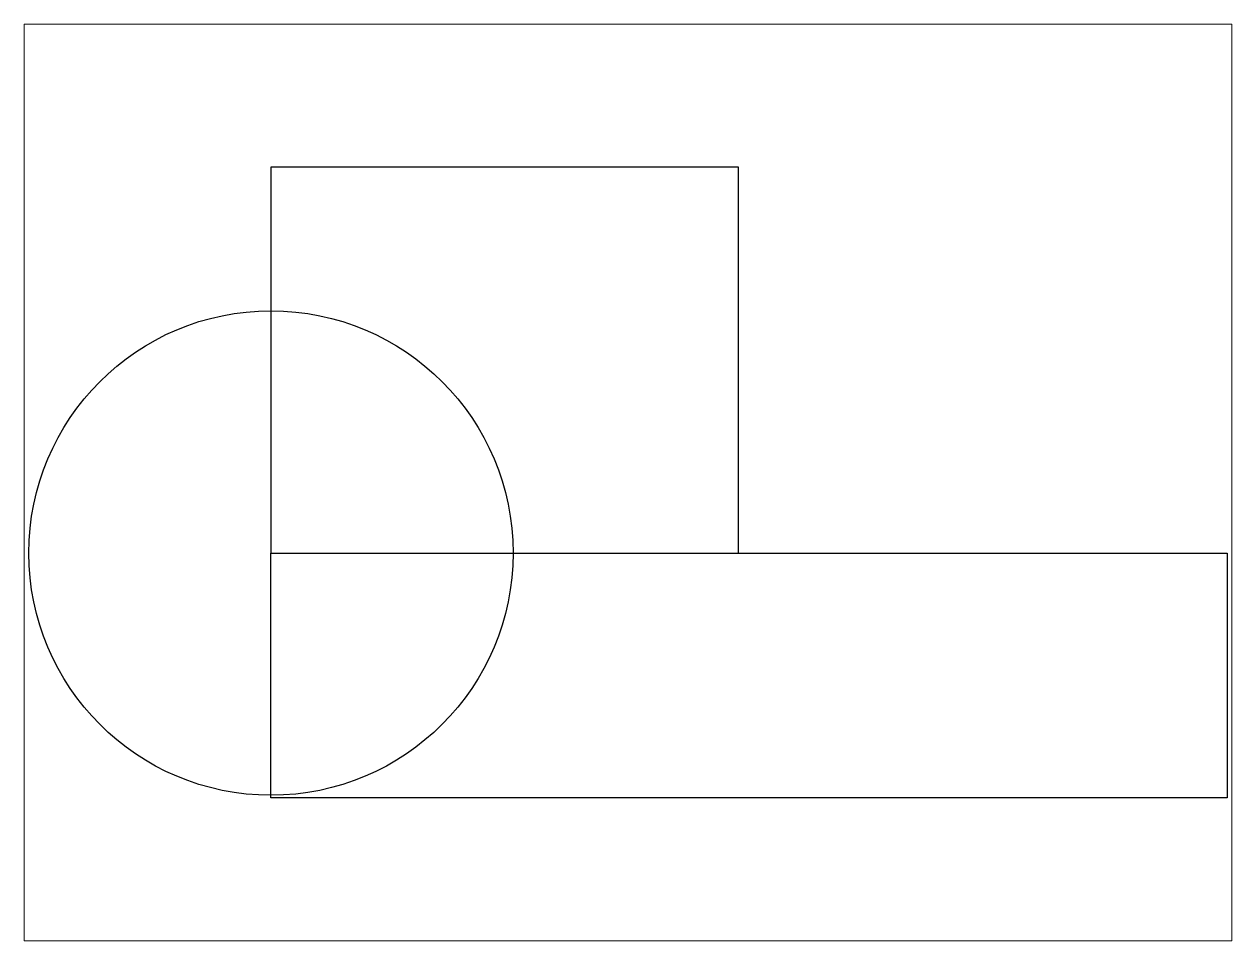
# Paper-space layout 'Layout1' of a CAD drawing. Header units: millimetres. Extents: x 26 to 231, y 20 to 176.
# The model-space entities are those that its viewports show. They can reach past a viewport. Long polylines and large blocks are cut down to what shows.
import ezdxf

# ---------------------------------------------------------------- set-up
doc = ezdxf.new("R2010")
doc.units = ezdxf.units.MM
doc.layers.add('Shapes', color=7, linetype='Continuous')

# ---------------------------------------------------------------- blocks, each defined once
blk = doc.blocks.new('ShapeBlock')
for points in [[(0, 0), (444.4, 0), (444.4, 366.6), (0, 366.6)], [(0, 0), (909, 0), (909, -232.6), (0, -232.6)]]:
    blk.add_lwpolyline(points, close=True)
blk.add_circle((0, 0), 230.2)

msp = doc.modelspace()

# ---------------------------------------------------------------- block references
at = {"layer": 'Shapes'}
msp.add_blockref('ShapeBlock', (1535.9, 686.8), dxfattribs=at)

psp = doc.layouts.get("Layout1")

# ---------------------------------------------------------------- viewports
at = {"layer": '0'}
psp.add_viewport(center=(128.5, 97.5), size=(205.6, 156), view_center_point=(1875.3, 753.82), view_height=871.0611, dxfattribs=at)

doc.saveas('drawing.dxf')
